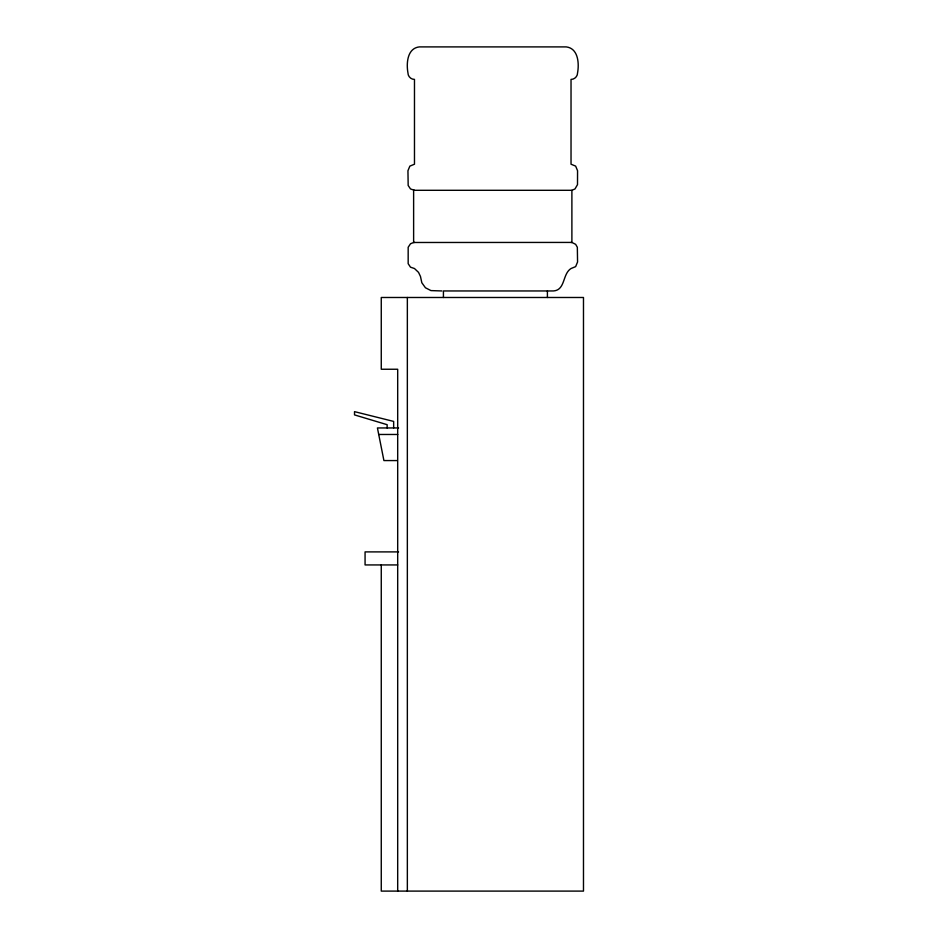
<?xml version="1.0" encoding="UTF-8"?>
<svg xmlns="http://www.w3.org/2000/svg" width="938" height="938" viewBox="0 0 938 938"><rect width="100%" height="100%" fill="white"/><g stroke="black" fill="none" stroke-linecap="round" stroke-linejoin="round"><path stroke-width="1.41" d="M441.915 290.956L430.952 290.592L425.442 287.767L421.83 282.748L420.459 276.417L418.524 272.372L414.479 268.526L410.504 267.178L408.171 263.684L408.171 247.269L410.504 243.774L413.623 242.485L413.623 190.297L571.887 190.297L575.006 188.948L577.503 184.634L577.562 170.728L575.651 166.12L571.031 164.209L571.031 79.402C574.525 79.484 577.632 76.365 577.562 72.883C579.238 63.608 578.406 48.319 566.212 46.9L419.298 46.9C407.104 48.319 406.271 63.608 407.948 72.883C407.878 76.365 410.985 79.484 414.479 79.402L414.479 164.209L409.859 166.12L407.948 170.728L408.171 185.466L410.504 188.948L414.479 190.297M414.479 242.426L413.623 242.485L571.887 242.426L575.651 244.337L577.339 247.269L577.562 261.995L575.651 266.615L571.031 268.526C561.85 274.201 565.919 291.777 551.462 290.956L443.428 290.956L443.428 297.487M398.568 427.951L377.428 427.951L383.912 460.57L396.88 460.57M378.729 434.47L397.747 434.47M398.544 551.896L365.07 551.896L365.07 564.934L397.689 564.934M571.031 242.426L571.887 242.485L571.887 190.297M547.405 290.956L547.405 297.487M407.35 297.487L407.35 891.1M397.689 891.1L397.689 369.244L381.262 369.244L381.262 297.487L583.483 297.487L583.483 891.1L381.262 891.1L381.262 564.934M393.655 427.951L393.655 421.42L354.517 411.641L354.517 414.901L387.136 424.691L387.136 427.951"/></g></svg>
